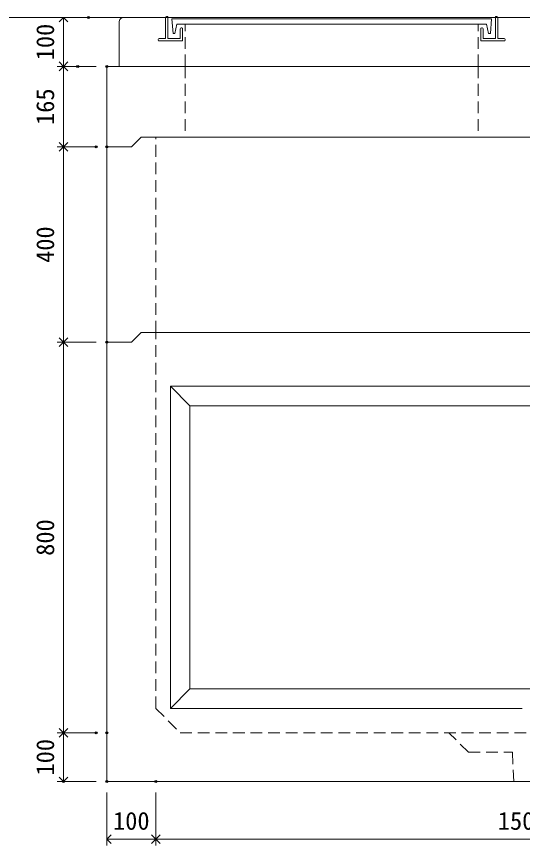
# Model space of a CAD drawing. Units: millimetres, scale not verified. Extents: x -6420 to 6420, y -2665 to 3035.
# Drawn here: x 286 to 1321, y -1597 to 100 of the extents above; entities that cross this region are included whole.
import ezdxf
from ezdxf.enums import TextEntityAlignment as Align

# ---------------------------------------------------------------- set-up
doc = ezdxf.new("R2010")
doc.units = ezdxf.units.MM
doc.header["$LTSCALE"] = 20
doc.header["$PDMODE"] = 32
doc.header["$PDSIZE"] = 4
doc.linetypes.add('DASHED1', pattern=[1.8, 1.2, -0.6])
doc.layers.add('0-1_Defpoints', color=7, linetype='Continuous')
for name, color, linetype, lineweight in [('0-3_gaikei', 7, 'Continuous', 18), ('0-4_kakure', 7, 'DASHED1', 5), ('0-5_sunpou', 7, 'Continuous', 5), ('0-8_uchigawa', 6, 'Continuous', 18), ('0-A_futa', 3, 'Continuous', 18), ('0-B_GL', 4, 'Continuous', 18)]:
    doc.layers.add(name, color=color, linetype=linetype, lineweight=lineweight)
doc.styles.add('ＭＳ ゴシック', font='')
doc.styles.get('ＭＳ ゴシック').set_extended_font_data('MS Gothic')

# ---------------------------------------------------------------- blocks, each defined once
blk = doc.blocks.new('_Open90')
at = {"layer": '0-5_sunpou'}
blk.add_line((0, 0), (-1, 0), dxfattribs=at)
blk.add_lwpolyline([(-0.5, 0.5), (0, 0), (-0.5, -0.5)], dxfattribs=at)
blk = doc.blocks.new('D72')
at = {"layer": '0-1_Defpoints'}
for p in [(2993.38, 2590.17), (2964.21, 2425.17), (3031.24, 2425.17)]:
    blk.add_point(p, dxfattribs=at)
at = {"layer": '0-5_sunpou'}
for p, q in [((2971.38, 2590.17), (2951.21, 2590.17)), ((2964.21, 2572.17), (2964.21, 2443.17)), ((3009.24, 2425.17), (2951.21, 2425.17))]:
    blk.add_line(p, q, dxfattribs=at)
at = {"layer": '0-5_sunpou', "xscale": 18, "yscale": 18}
for p, rotation in [((2964.21, 2590.17), 90), ((2964.21, 2425.17), 270)]:
    blk.add_blockref('_Open90', p, dxfattribs=dict(at, rotation=rotation))
at = {"layer": '0-5_sunpou', "style": 'ＭＳ ゴシック'}
blk.add_text('165', height=36.66, rotation=90, dxfattribs=at).set_placement((2956.21, 2470.17), align=Align.BOTTOM_LEFT)
blk = doc.blocks.new('D73')
at = {"layer": '0-1_Defpoints'}
for p in [(2993.38, 2590.17), (2964.21, 2425.17), (3031.24, 2425.17)]:
    blk.add_point(p, dxfattribs=at)
at = {"layer": '0-5_sunpou'}
for p, q in [((2971.38, 2590.17), (2951.21, 2590.17)), ((2964.21, 2572.17), (2964.21, 2443.17)), ((3009.24, 2425.17), (2951.21, 2425.17))]:
    blk.add_line(p, q, dxfattribs=at)
at = {"layer": '0-5_sunpou', "xscale": 18, "yscale": 18}
for p, rotation in [((2964.21, 2590.17), 90), ((2964.21, 2425.17), 270)]:
    blk.add_blockref('_Open90', p, dxfattribs=dict(at, rotation=rotation))
at = {"layer": '0-5_sunpou', "style": 'ＭＳ ゴシック'}
blk.add_text('165', height=36.66, rotation=90, dxfattribs=at).set_placement((2956.21, 2470.17), align=Align.BOTTOM_LEFT)
blk = doc.blocks.new('D69')
at = {"layer": '0-1_Defpoints'}
for p in [(3053.24, 2425.17), (2964.21, 2025.17), (3053.24, 2025.17)]:
    blk.add_point(p, dxfattribs=at)
at = {"layer": '0-5_sunpou'}
for p, q in [((3031.24, 2425.17), (2951.21, 2425.17)), ((2964.21, 2407.17), (2964.21, 2043.17)), ((3031.24, 2025.17), (2951.21, 2025.17))]:
    blk.add_line(p, q, dxfattribs=at)
at = {"layer": '0-5_sunpou', "xscale": 18, "yscale": 18}
for p, rotation in [((2964.21, 2425.17), 90), ((2964.21, 2025.17), 270)]:
    blk.add_blockref('_Open90', p, dxfattribs=dict(at, rotation=rotation))
at = {"layer": '0-5_sunpou', "style": 'ＭＳ ゴシック'}
blk.add_text('400', height=36.66, rotation=90, dxfattribs=at).set_placement((2956.21, 2187.67), align=Align.BOTTOM_LEFT)
blk = doc.blocks.new('D45')
at = {"layer": '0-1_Defpoints'}
for p in [(3053.24, 2025.17), (2964.21, 1225.17), (3053.24, 1225.17)]:
    blk.add_point(p, dxfattribs=at)
at = {"layer": '0-5_sunpou'}
for p, q in [((3031.24, 2025.17), (2951.21, 2025.17)), ((2964.21, 2007.17), (2964.21, 1243.17)), ((3031.24, 1225.17), (2951.21, 1225.17))]:
    blk.add_line(p, q, dxfattribs=at)
at = {"layer": '0-5_sunpou', "xscale": 18, "yscale": 18}
for p, rotation in [((2964.21, 2025.17), 90), ((2964.21, 1225.17), 270)]:
    blk.add_blockref('_Open90', p, dxfattribs=dict(at, rotation=rotation))
at = {"layer": '0-5_sunpou', "style": 'ＭＳ ゴシック'}
blk.add_text('800', height=36.66, rotation=90, dxfattribs=at).set_placement((2956.21, 1587.67), align=Align.BOTTOM_LEFT)
blk = doc.blocks.new('D46')
at = {"layer": '0-1_Defpoints'}
for p in [(3031.24, 1225.17), (2964.21, 1125.17), (3053.24, 1125.17)]:
    blk.add_point(p, dxfattribs=at)
at = {"layer": '0-5_sunpou'}
for p, q in [((3009.24, 1225.17), (2951.21, 1225.17)), ((2964.21, 1207.17), (2964.21, 1143.17)), ((3031.24, 1125.17), (2951.21, 1125.17))]:
    blk.add_line(p, q, dxfattribs=at)
at = {"layer": '0-5_sunpou', "xscale": 18, "yscale": 18}
for p, rotation in [((2964.21, 1225.17), 90), ((2964.21, 1125.17), 270)]:
    blk.add_blockref('_Open90', p, dxfattribs=dict(at, rotation=rotation))
at = {"layer": '0-5_sunpou', "style": 'ＭＳ ゴシック'}
blk.add_text('100', height=36.66, rotation=90, dxfattribs=at).set_placement((2956.21, 1137.67), align=Align.BOTTOM_LEFT)
blk = doc.blocks.new('D47')
at = {"layer": '0-1_Defpoints'}
for p in [(3053.24, 1125.17), (3153.24, 1125.17), (3153.24, 1007.46)]:
    blk.add_point(p, dxfattribs=at)
at = {"layer": '0-5_sunpou'}
for p, q in [((3053.24, 1103.17), (3053.24, 994.46)), ((3153.24, 1103.17), (3153.24, 994.46)), ((3071.24, 1007.46), (3135.24, 1007.46))]:
    blk.add_line(p, q, dxfattribs=at)
at = {"layer": '0-5_sunpou', "xscale": 18, "yscale": 18, "rotation": 180}
blk.add_blockref('_Open90', (3053.24, 1007.46), dxfattribs=at)
at = {"layer": '0-5_sunpou', "xscale": 18, "yscale": 18}
blk.add_blockref('_Open90', (3153.24, 1007.46), dxfattribs=at)
at = {"layer": '0-5_sunpou', "style": 'ＭＳ ゴシック'}
blk.add_text('100', height=36.66, dxfattribs=at).set_placement((3065.74, 1015.46), align=Align.BOTTOM_LEFT)
blk = doc.blocks.new('D48')
at = {"layer": '0-1_Defpoints'}
for p in [(3153.24, 1125.17), (4653.24, 1125.17), (4653.24, 1007.46)]:
    blk.add_point(p, dxfattribs=at)
at = {"layer": '0-5_sunpou'}
for p, q in [((3153.24, 1103.17), (3153.24, 994.46)), ((4653.24, 1103.17), (4653.24, 994.46)), ((3171.24, 1007.46), (4635.24, 1007.46))]:
    blk.add_line(p, q, dxfattribs=at)
at = {"layer": '0-5_sunpou', "xscale": 18, "yscale": 18, "rotation": 180}
blk.add_blockref('_Open90', (3153.24, 1007.46), dxfattribs=at)
at = {"layer": '0-5_sunpou', "xscale": 18, "yscale": 18}
blk.add_blockref('_Open90', (4653.24, 1007.46), dxfattribs=at)
at = {"layer": '0-5_sunpou', "style": 'ＭＳ ゴシック'}
blk.add_text('1500', height=36.66, dxfattribs=at).set_placement((3853.24, 1015.46), align=Align.BOTTOM_LEFT)
blk = doc.blocks.new('D79')
at = {"layer": '0-1_Defpoints'}
for p in [(3015.38, 2690.17), (2964.21, 2590.17), (3053.24, 2590.17)]:
    blk.add_point(p, dxfattribs=at)
at = {"layer": '0-5_sunpou'}
for p, q in [((2993.38, 2690.17), (2951.21, 2690.17)), ((2964.21, 2672.17), (2964.21, 2608.17)), ((3031.24, 2590.17), (2951.21, 2590.17))]:
    blk.add_line(p, q, dxfattribs=at)
at = {"layer": '0-5_sunpou', "xscale": 18, "yscale": 18}
for p, rotation in [((2964.21, 2690.17), 90), ((2964.21, 2590.17), 270)]:
    blk.add_blockref('_Open90', p, dxfattribs=dict(at, rotation=rotation))
at = {"layer": '0-5_sunpou', "style": 'ＭＳ ゴシック'}
blk.add_text('100', height=36.66, rotation=90, dxfattribs=at).set_placement((2956.21, 2602.67), align=Align.BOTTOM_LEFT)
blk = doc.blocks.new('D80')
at = {"layer": '0-1_Defpoints'}
for p in [(3015.38, 2690.17), (2964.21, 2590.17), (3053.24, 2590.17)]:
    blk.add_point(p, dxfattribs=at)
at = {"layer": '0-5_sunpou'}
for p, q in [((2993.38, 2690.17), (2951.21, 2690.17)), ((2964.21, 2672.17), (2964.21, 2608.17)), ((3031.24, 2590.17), (2951.21, 2590.17))]:
    blk.add_line(p, q, dxfattribs=at)
at = {"layer": '0-5_sunpou', "xscale": 18, "yscale": 18}
for p, rotation in [((2964.21, 2690.17), 90), ((2964.21, 2590.17), 270)]:
    blk.add_blockref('_Open90', p, dxfattribs=dict(at, rotation=rotation))
at = {"layer": '0-5_sunpou', "style": 'ＭＳ ゴシック'}
blk.add_text('100', height=36.66, rotation=90, dxfattribs=at).set_placement((2956.21, 2602.67), align=Align.BOTTOM_LEFT)

msp = doc.modelspace()

# ---------------------------------------------------------------- linework, layer by layer
at = {"layer": '0-3_gaikei'}
for p, q in [((495.49, -1.62), (495.49, 88.38)), ((505.49, 98.38), (590.49, 98.38)), ((1270.49, 98.38), (1355.49, 98.38)), ((470.49, -1.62), (470.49, -566.62)), ((470.49, -1.62), (2170.49, -1.62)), ((470.49, -1.62), (2170.49, -1.62)), ((470.49, -1.62), (2170.49, -1.62)), ((470.49, -1.62), (2170.49, -1.62)), ((470.49, -1.62), (2170.49, -1.62)), ((540.49, -146.62), (520.49, -166.62)), ((540.49, -146.62), (520.49, -166.62)), ((540.49, -146.62), (520.49, -166.62)), ((540.49, -146.62), (520.49, -166.62)), ((540.49, -146.62), (520.49, -166.62)), ((540.49, -146.62), (520.49, -166.62)), ((540.49, -146.62), (520.49, -166.62)), ((540.49, -146.62), (520.49, -166.62)), ((540.49, -146.62), (520.49, -166.62)), ((540.49, -146.62), (520.49, -166.62)), ((540.49, -146.62), (520.49, -166.62)), ((540.49, -146.62), (520.49, -166.62)), ((540.49, -146.62), (520.49, -166.62)), ((540.49, -146.62), (520.49, -166.62)), ((540.49, -146.62), (2100.49, -146.62)), ((540.49, -146.62), (2100.49, -146.62)), ((540.49, -146.62), (2100.49, -146.62)), ((540.49, -146.62), (2100.49, -146.62)), ((540.49, -146.62), (2100.49, -146.62)), ((540.49, -146.62), (2100.49, -146.62)), ((540.49, -146.62), (2100.49, -146.62)), ((540.49, -146.62), (2100.49, -146.62)), ((540.49, -146.62), (2100.49, -146.62)), ((540.49, -146.62), (2100.49, -146.62)), ((540.49, -146.62), (2100.49, -146.62)), ((540.49, -146.62), (2100.49, -146.62)), ((540.49, -146.62), (2100.49, -146.62)), ((540.49, -146.62), (2100.49, -146.62)), ((470.49, -166.62), (520.49, -166.62)), ((470.49, -166.62), (520.49, -166.62)), ((470.49, -166.62), (520.49, -166.62)), ((470.49, -166.62), (520.49, -166.62)), ((470.49, -166.62), (520.49, -166.62)), ((470.49, -166.62), (520.49, -166.62)), ((470.49, -166.62), (520.49, -166.62)), ((470.49, -166.62), (520.49, -166.62)), ((470.49, -166.62), (520.49, -166.62)), ((470.49, -166.62), (520.49, -166.62)), ((470.49, -166.62), (520.49, -166.62)), ((470.49, -166.62), (520.49, -166.62)), ((470.49, -166.62), (520.49, -166.62)), ((470.49, -166.62), (520.49, -166.62)), ((540.49, -546.62), (520.49, -566.62)), ((540.49, -546.62), (520.49, -566.62)), ((540.49, -546.62), (520.49, -566.62)), ((540.49, -546.62), (520.49, -566.62)), ((540.49, -546.62), (520.49, -566.62)), ((540.49, -546.62), (520.49, -566.62)), ((540.49, -546.62), (520.49, -566.62)), ((540.49, -546.62), (520.49, -566.62)), ((540.49, -546.62), (520.49, -566.62)), ((540.49, -546.62), (520.49, -566.62)), ((540.49, -546.62), (520.49, -566.62)), ((540.49, -546.62), (520.49, -566.62)), ((540.49, -546.62), (520.49, -566.62)), ((540.49, -546.62), (520.49, -566.62)), ((540.49, -546.62), (520.49, -566.62)), ((540.49, -546.62), (520.49, -566.62)), ((540.49, -546.62), (520.49, -566.62)), ((540.49, -546.62), (520.49, -566.62)), ((540.49, -546.62), (520.49, -566.62)), ((540.49, -546.62), (520.49, -566.62)), ((540.49, -546.62), (520.49, -566.62)), ((540.49, -546.62), (520.49, -566.62)), ((540.49, -546.62), (520.49, -566.62)), ((540.49, -546.62), (520.49, -566.62)), ((540.49, -546.62), (520.49, -566.62)), ((540.49, -546.62), (520.49, -566.62)), ((540.49, -546.62), (520.49, -566.62)), ((540.49, -546.62), (520.49, -566.62)), ((540.49, -546.62), (520.49, -566.62)), ((540.49, -546.62), (520.49, -566.62)), ((540.49, -546.62), (520.49, -566.62)), ((540.49, -546.62), (520.49, -566.62)), ((540.49, -546.62), (520.49, -566.62)), ((540.49, -546.62), (520.49, -566.62)), ((540.49, -546.62), (520.49, -566.62)), ((540.49, -546.62), (520.49, -566.62)), ((540.49, -546.62), (2100.49, -546.62)), ((540.49, -546.62), (2100.49, -546.62)), ((540.49, -546.62), (2100.49, -546.62)), ((540.49, -546.62), (2100.49, -546.62)), ((540.49, -546.62), (2100.49, -546.62)), ((540.49, -546.62), (2100.49, -546.62)), ((540.49, -546.62), (2100.49, -546.62)), ((540.49, -546.62), (2100.49, -546.62)), ((540.49, -546.62), (2100.49, -546.62)), ((540.49, -546.62), (2100.49, -546.62)), ((540.49, -546.62), (2100.49, -546.62)), ((540.49, -546.62), (2100.49, -546.62)), ((540.49, -546.62), (2100.49, -546.62)), ((540.49, -546.62), (2100.49, -546.62)), ((540.49, -546.62), (2100.49, -546.62)), ((540.49, -546.62), (2100.49, -546.62)), ((540.49, -546.62), (2100.49, -546.62)), ((540.49, -546.62), (2100.49, -546.62)), ((540.49, -546.62), (2100.49, -546.62)), ((540.49, -546.62), (2100.49, -546.62)), ((540.49, -546.62), (2100.49, -546.62)), ((540.49, -546.62), (2100.49, -546.62)), ((540.49, -546.62), (2100.49, -546.62)), ((540.49, -546.62), (2100.49, -546.62)), ((540.49, -546.62), (2100.49, -546.62)), ((540.49, -546.62), (2100.49, -546.62)), ((540.49, -546.62), (2100.49, -546.62)), ((540.49, -546.62), (2100.49, -546.62)), ((540.49, -546.62), (2100.49, -546.62)), ((540.49, -546.62), (2100.49, -546.62)), ((540.49, -546.62), (2100.49, -546.62)), ((540.49, -546.62), (2100.49, -546.62)), ((540.49, -546.62), (2100.49, -546.62)), ((540.49, -546.62), (2100.49, -546.62)), ((540.49, -546.62), (2100.49, -546.62)), ((540.49, -546.62), (2100.49, -546.62)), ((470.49, -566.62), (520.49, -566.62)), ((470.49, -566.62), (520.49, -566.62)), ((470.49, -566.62), (520.49, -566.62)), ((470.49, -566.62), (520.49, -566.62)), ((470.49, -566.62), (520.49, -566.62)), ((470.49, -566.62), (520.49, -566.62)), ((470.49, -566.62), (520.49, -566.62)), ((470.49, -566.62), (520.49, -566.62)), ((470.49, -566.62), (520.49, -566.62)), ((470.49, -566.62), (520.49, -566.62)), ((470.49, -566.62), (520.49, -566.62)), ((470.49, -566.62), (520.49, -566.62)), ((470.49, -566.62), (520.49, -566.62)), ((470.49, -566.62), (520.49, -566.62)), ((470.49, -566.62), (520.49, -566.62)), ((470.49, -566.62), (520.49, -566.62)), ((470.49, -566.62), (520.49, -566.62)), ((470.49, -566.62), (520.49, -566.62)), ((470.49, -566.62), (520.49, -566.62)), ((470.49, -566.62), (520.49, -566.62)), ((470.49, -566.62), (520.49, -566.62)), ((470.49, -566.62), (520.49, -566.62)), ((470.49, -566.62), (520.49, -566.62)), ((470.49, -566.62), (470.49, -1466.62)), ((470.49, -566.62), (520.49, -566.62)), ((470.49, -566.62), (520.49, -566.62)), ((470.49, -566.62), (520.49, -566.62)), ((470.49, -566.62), (520.49, -566.62)), ((470.49, -566.62), (520.49, -566.62)), ((470.49, -566.62), (520.49, -566.62)), ((470.49, -566.62), (520.49, -566.62)), ((470.49, -566.62), (520.49, -566.62)), ((470.49, -566.62), (520.49, -566.62)), ((470.49, -566.62), (520.49, -566.62)), ((470.49, -566.62), (520.49, -566.62)), ((470.49, -566.62), (520.49, -566.62)), ((470.49, -566.62), (520.49, -566.62)), ((470.49, -1466.62), (2170.49, -1466.62))]:
    msp.add_line(p, q, dxfattribs=at)
msp.add_arc((504.91, 88.96), 9.44, 86.47383, 183.52617, dxfattribs=at)
at = {"layer": '0-4_kakure'}
for p, q in [((630.49, -1.62), (630.49, 84.88)), ((1230.49, -1.62), (1230.49, 84.88)), ((630.49, -1.62), (630.49, -146.62)), ((1230.49, -1.62), (1230.49, -146.62)), ((570.49, -546.62), (570.49, -146.62)), ((570.49, -1316.62), (570.49, -546.62)), ((570.49, -1316.62), (620.49, -1366.62)), ((620.49, -1366.62), (2020.49, -1366.62)), ((1210.49, -1406.62), (1170.49, -1366.62)), ((1210.49, -1406.62), (1300.49, -1406.62)), ((1300.49, -1406.62), (1302.99, -1466.62))]:
    msp.add_line(p, q, dxfattribs=at)
at = {"layer": '0-8_uchigawa'}
for p, q in [((600.49, -656.62), (1320.49, -656.62)), ((600.49, -656.62), (600.49, -1316.62)), ((640.49, -696.62), (600.49, -656.62)), ((2040.49, -656.62), (1320.49, -656.62)), ((640.49, -696.62), (640.49, -1276.62)), ((640.49, -696.62), (1320.49, -696.62)), ((640.49, -696.62), (1320.49, -696.62)), ((2000.49, -696.62), (1320.49, -696.62)), ((640.49, -1276.62), (600.49, -1316.62)), ((640.49, -1276.62), (1320.49, -1276.62)), ((600.49, -1316.62), (1320.49, -1316.62))]:
    msp.add_line(p, q, dxfattribs=at)
msp.add_lwpolyline([(1320.49, -1276.62), (2000.49, -1276.62), (2040.49, -1316.62)], dxfattribs=at)
at = {"layer": '0-A_futa'}
for p, q in [((590.49, 98.38), (590.49, 55.38)), ((592.49, 100.38), (595.49, 100.38)), ((595.49, 100.38), (595.49, 55.38)), ((603.3, 95.88), (1257.63, 95.88)), ((603.3, 95.88), (605.79, 65.88)), ((1257.63, 95.88), (1255.38, 65.88)), ((1265.49, 100.38), (1268.49, 100.38)), ((1265.49, 100.38), (1265.49, 55.38)), ((1270.49, 98.38), (1270.49, 55.38)), ((613.82, 84.88), (609.5, 65.88)), ((613.82, 84.88), (1247.16, 84.88)), ((620.49, 75.38), (620.49, 55.38)), ((622.49, 77.38), (623.49, 77.38)), ((625.49, 75.38), (625.49, 50.38)), ((1235.49, 75.38), (1235.49, 50.38)), ((1238.49, 77.38), (1237.49, 77.38)), ((1240.49, 75.38), (1240.49, 55.38)), ((1247.16, 84.88), (1251.48, 65.88)), ((575.49, 53.38), (575.49, 52.38)), ((577.49, 55.38), (590.49, 55.38)), ((595.49, 55.38), (620.49, 55.38)), ((605.79, 65.88), (609.5, 65.88)), ((1265.49, 55.38), (1240.49, 55.38)), ((1255.38, 65.88), (1251.48, 65.88)), ((1283.49, 55.38), (1270.49, 55.38)), ((1285.49, 53.38), (1285.49, 52.38)), ((625.49, 50.38), (577.49, 50.38)), ((1235.49, 50.38), (1283.49, 50.38))]:
    msp.add_line(p, q, dxfattribs=at)
for centre, start, end in [((592.49, 98.38), 90, 180), ((1268.49, 98.38), 0, 90), ((622.49, 75.38), 90, 180), ((623.49, 75.38), 0, 90), ((1237.49, 75.38), 90, 180), ((1238.49, 75.38), 0, 90), ((577.49, 53.38), 90, 180), ((577.49, 52.38), 180, 270), ((1283.49, 53.38), 0, 90), ((1283.49, 52.38), 270, 0)]:
    msp.add_arc(centre, 2, start, end, dxfattribs=at)
at = {"layer": '0-B_GL'}
msp.add_line((-1739.51, 98.38), (6420.49, 98.38), dxfattribs=at)

# ---------------------------------------------------------------- block references
at = {"layer": '0-5_sunpou'}
for name in ['D79', 'D80', 'D72', 'D73', 'D69', 'D45', 'D46', 'D47', 'D48']:
    msp.add_blockref(name, (-2582.75, -2591.78), dxfattribs=at)

doc.saveas('drawing.dxf')
